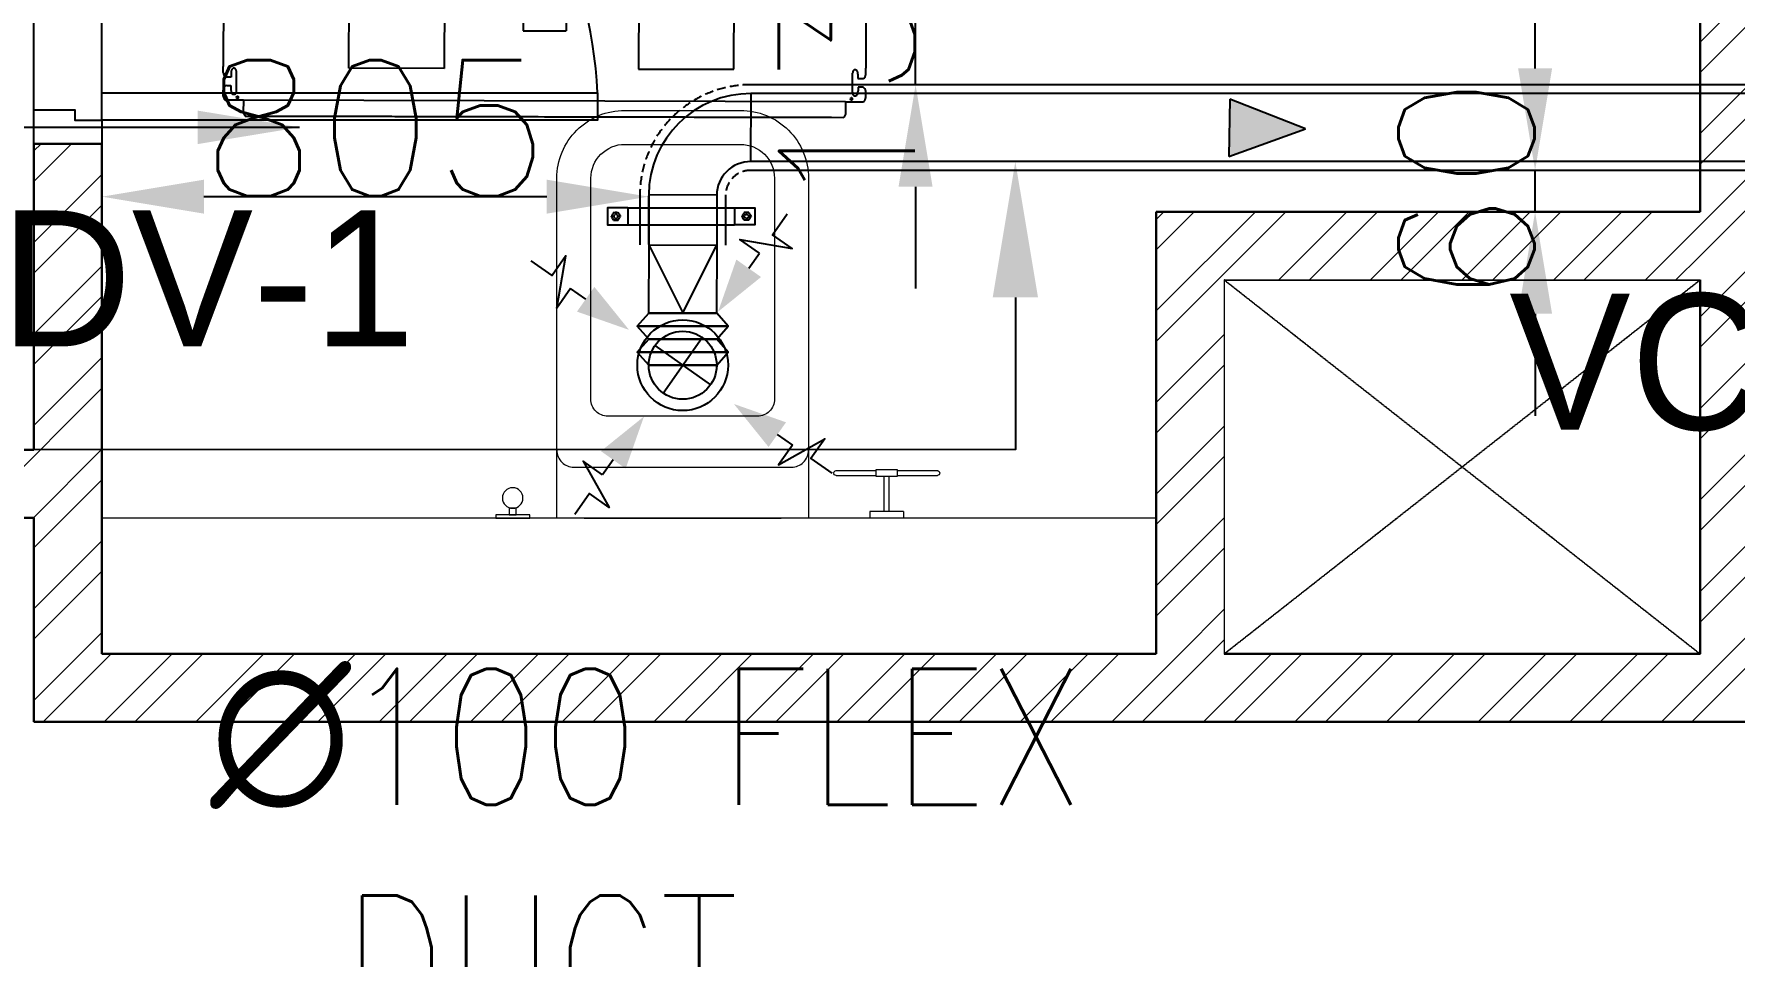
# Model space of a CAD drawing. Header units: millimetres. Extents: x -9226 to 166212, y -13 to 97274.
# Drawn here: x 32500 to 35000, y 49635 to 50992 of the extents above; entities that cross this region are included whole.
import ezdxf

# ---------------------------------------------------------------- set-up
doc = ezdxf.new("R2010")
doc.units = ezdxf.units.MM
for name, pattern in [('01-AT-PLA Floor Plans$0$DASHED', [19.05, 12.7, -6.35]), ('23491-XR-AR-2ND FLOOR PLAN$0$23491-XR-AR-2ND FLOOR PLAN$0$HIDDEN', [9.525, 6.35, -3.175]), ('23491-XR-AR-2ND FLOOR PLAN$0$HIDDEN', [9.525, 6.35, -3.175]), ('HIDDEN', [9.525, 6.35, -3.175])]:
    doc.linetypes.add(name, pattern=pattern)
doc.layers.get('0').update_dxf_attribs({"color": 8})
doc.layers.get('Defpoints').update_dxf_attribs({"color": 8})
for name, color, linetype in [('-EAD', 30, 'Continuous'), ('-TEXT', 7, 'Continuous'), ('0.WALL OPENING', 2, 'Continuous'), ('1.INS', 8, 'Continuous'), ('1.STR', 8, 'Continuous'), ('1.support 2', 7, 'Continuous'), ('cloud', 15, 'Continuous'), ('EAD', 30, 'Continuous'), ('ETA-AC-SUPPORT', 25, 'Continuous'), ('INCHULATION', 253, 'Continuous'), ('IZ-EAD', 200, 'Continuous'), ('M-HVAC-FCU-02', 20, 'Continuous'), ('M-HVAC-FCU-05', 20, 'Continuous'), ('UNIT', 20, 'Continuous'), ('VCD SHE', 7, 'Continuous')]:
    doc.layers.add(name, color=color, linetype=linetype)
for name, color, linetype, lineweight in [('1.TAGGING', 7, 'Continuous', 5), ('1.XREF', 8, 'Continuous', 9), ('23491-XR-AR-2ND FLOOR PLAN$0$23491-XR-AR-2ND FLOOR PLAN$0$23491-XR-AR-TYP-FLOOR$0$A-FIXT-TOIT-PLAN', 8, 'Continuous', 5), ('23491-XR-AR-2ND FLOOR PLAN$0$23491-XR-AR-2ND FLOOR PLAN$0$23491-XR-AR-TYP-FLOOR$0$A-WALL-PATT', 8, 'Continuous', 5), ('23491-XR-AR-2ND FLOOR PLAN$0$23491-XR-AR-2ND FLOOR PLAN$0$23491-XR-AR-TYP-FLOOR$0$Zone-6_30May22$0$TYP$0$2B+G+19+R Typical Floor$0$A-DOOR', 8, 'Continuous', 25), ('23491-XR-AR-2ND FLOOR PLAN$0$23491-XR-AR-2ND FLOOR PLAN$0$A-FLOR-OVHD', 8, '23491-XR-AR-2ND FLOOR PLAN$0$23491-XR-AR-2ND FLOOR PLAN$0$HIDDEN', 15), ('23491-XR-AR-2ND FLOOR PLAN$0$23491-XR-AR-2ND FLOOR PLAN$0$A-WALL', 8, 'Continuous', 30), ('23491-XR-AR-2ND FLOOR PLAN$0$23491-XR-AR-2ND FLOOR PLAN$0$A-WALL-CAVI', 8, 'Continuous', 15), ('23491-XR-AR-2ND FLOOR PLAN$0$A-FLOR-OVHD', 8, '23491-XR-AR-2ND FLOOR PLAN$0$HIDDEN', 15), ('23491-XR-AR-2ND FLOOR PLAN$0$A-WALL', 8, 'Continuous', 30), ('23491-XR-AR-2ND FLOOR PLAN$0$A-WALL-CAVI', 8, 'Continuous', 15), ('A-ANNO-DIMS', 8, 'Continuous', 9), ('MH DIM', 15, 'Continuous', 0)]:
    doc.layers.add(name, color=color, linetype=linetype, lineweight=lineweight)
doc.styles.add('JSE', font='romans.shx', dxfattribs={"width": 0.85})
doc.styles.add('ROMANS', font='isocp.shx', dxfattribs={"width": 0.8})
doc.styles.add('SDC-TEXT-ARB', font='sdc-arb.shx', dxfattribs={"height": 0.5})
doc.styles.get("Standard").update_dxf_attribs({"font": 'romans.shx', "height": 200})
doc.dimstyles.new('ISO-25', dxfattribs={"dimtxt": 200, "dimasz": 150, "dimexe": 1.25, "dimexo": 0.625, "dimgap": 1, "dimtad": 1, "dimtoh": 1, "dimdec": 0, "dimrnd": 5, "dimtxsty": 'Standard', "dimcen": 2.5, "dimclrd": 256, "dimclre": 256, "dimclrt": 7, "dimadec": 0, "dimazin": 0, "dimtfac": 1, "dimtdec": 0, "dimtix": 1, "dimtmove": 2, "dimatfit": 3, "dimfxl": 1, "dimarcsym": 1})
doc.dimstyles.new('JSE-1.25', dxfattribs={"dimtxt": 200, "dimasz": 150, "dimexe": 0.18, "dimexo": 0.0625, "dimgap": 20, "dimtad": 1, "dimdec": 0, "dimrnd": 5, "dimzin": 0, "dimdsep": 46, "dimtxsty": 'ROMANS', "dimcen": 0.09, "dimclrd": 256, "dimclre": 256, "dimclrt": 7, "dimadec": 0, "dimazin": 0, "dimtfac": 1, "dimtdec": 0, "dimtofl": 0, "dimtmove": 0, "dimatfit": 3, "dimfxl": 1, "dimtolj": 1, "dimtzin": 0, "dimarcsym": 0})

# ---------------------------------------------------------------- blocks, each defined once
blk = doc.blocks.new('*U514')
at = {"layer": '23491-XR-AR-2ND FLOOR PLAN$0$23491-XR-AR-2ND FLOOR PLAN$0$23491-XR-AR-TYP-FLOOR$0$Zone-6_30May22$0$TYP$0$2B+G+19+R Typical Floor$0$A-DOOR', "color": 8}
for p, q in [((0.765, 0), (0.035, 0)), ((0.75, -0.1), (0.05, -0.1))]:
    blk.add_line(p, q, dxfattribs=at)
blk.add_lwpolyline([(0.725, 0), (0.725, 0.7289), (0.765, 0.7289), (0.765, 0)], close=True, dxfattribs=at)
for points in [[(0.035, 0), (0, 0), (0, -0.1), (0.05, -0.1), (0.05, -0.04), (0.035, -0.04), (0.035, 0)], [(0.765, 0), (0.8, 0), (0.8, -0.1), (0.75, -0.1), (0.75, -0.04), (0.765, -0.04), (0.765, 0)]]:
    blk.add_lwpolyline(points, dxfattribs=at)
blk.add_arc((0.765, 0), 0.73, 93.1411, 180, dxfattribs=at)
blk = doc.blocks.new('*U153')
at = {"color": 8, "ltscale": 0.05}
blk.add_line((200, -145), (200, 145), dxfattribs=at)
at = {"color": 8}
for points in [[(0.6, -854), (200.6, -854), (200.7, 696.4), (0.7, 696.4)], [(271, 284), (262, 284), (262, 316), (271, 316), (271, 284)], [(200, -225), (205, -225), (205, -275), (200, -275)], [(205, -245), (214.6, -245), (214.6, -255), (205, -255)]]:
    blk.add_lwpolyline(points, close=True, dxfattribs=at)
for points in [[(263, 316), (263, 374.5)], [(270, 316), (270, 374.5)], [(210, 324.9), (200, 324.9)], [(200, 324.9), (200, 275.1)], [(210, 324.9), (210, 275.1)], [(210, 303.5), (262, 303.5)], [(210, 275.1), (200, 275.1)], [(210, 296.5), (262, 296.5)], [(263, 225.5), (263, 284)], [(270, 225.5), (270, 284)]]:
    blk.add_lwpolyline(points, dxfattribs=at)
blk.add_lwpolyline([(800, -85), (800, 85, 0.414214), (700, 185), (200, 185), (200, -185), (700, -185, 0.414214)], format="xyb", close=True, dxfattribs=at)
blk.add_lwpolyline([(300, -185, -0.414214), (275, -160), (275, 160, -0.414214), (300, 185)], format="xyb", dxfattribs=at)
at = {"color": 8, "ltscale": 0.2}
blk.add_lwpolyline([(750, -85), (750, 85, 0.414214), (700, 135), (375, 135, 0.414214), (350, 110), (350, -110, 0.414214), (375, -135), (700, -135, 0.414214)], format="xyb", close=True, dxfattribs=at)
blk.add_circle((425, 0), 50, dxfattribs=at)
at = {"color": 8}
blk.add_circle((229.7, -250), 15.1, dxfattribs=at)
for centre, start, end in [((266.5, 374.5), 0, 180), ((266.5, 225.5), 180, 0)]:
    blk.add_arc(centre, 3.5, start, end, dxfattribs=at)
blk = doc.blocks.new('23491-XR-AR-2ND FLOOR PLAN')
at = {"layer": '23491-XR-AR-2ND FLOOR PLAN$0$23491-XR-AR-2ND FLOOR PLAN$0$23491-XR-AR-TYP-FLOOR$0$A-WALL-PATT'}
h = blk.add_hatch(dxfattribs=at)
h.set_pattern_fill('ANSI32', color=8, scale=10)
h.paths.add_polyline_path([(32499.9, 50280), (32499.9, 49980), (35050, 49980), (35050, 52030), (34950, 51930), (34950, 50080), (32599.9, 50080), (32599.9, 50830), (32499.9, 50830), (32499.9, 50380), (31500, 50380), (31500, 50280), (31950, 50280), (31950, 50080), (31500, 50080), (31500, 49980), (32050, 49980), (32050, 50280)])
h = blk.add_hatch(dxfattribs=at)
h.set_pattern_fill('ANSI32', color=8, scale=10)
h.paths.add_polyline_path([(34950, 50630), (34950, 50730), (34150.3, 50730), (34150.3, 50080), (34250.3, 50080), (34250.3, 50630)])
at = {"layer": '23491-XR-AR-2ND FLOOR PLAN$0$23491-XR-AR-2ND FLOOR PLAN$0$A-FLOR-OVHD', "color": 8, "ltscale": 0.1}
for p, q in [((34250.3, 50080), (34950, 50630)), ((34950, 50080), (34250.3, 50630))]:
    blk.add_line(p, q, dxfattribs=at)
at = {"layer": '23491-XR-AR-2ND FLOOR PLAN$0$23491-XR-AR-2ND FLOOR PLAN$0$A-WALL', "color": 8}
for p, q in [((34950, 50880), (34950, 51930)), ((34950, 50730), (34950, 50880)), ((32499.9, 50380), (32499.9, 50830)), ((32499.9, 50830), (32599.9, 50830)), ((32599.9, 50830), (32599.9, 50080)), ((34150.3, 50730), (34950, 50730)), ((34150.3, 50730), (34150.3, 50080)), ((34950, 50080), (34950, 50630)), ((32499.9, 50280), (32050, 50280)), ((32499.9, 49980), (32499.9, 50280)), ((32599.9, 50080), (34150.3, 50080)), ((34250.3, 50080), (34950, 50080)), ((35050, 49980), (32499.9, 49980))]:
    blk.add_line(p, q, dxfattribs=at)
at = {"layer": '23491-XR-AR-2ND FLOOR PLAN$0$23491-XR-AR-2ND FLOOR PLAN$0$A-WALL-CAVI', "color": 8}
for q in [(34950, 50630), (34250.3, 50080)]:
    blk.add_line((34250.3, 50630), q, dxfattribs=at)
at = {"layer": '23491-XR-AR-2ND FLOOR PLAN$0$A-WALL', "color": 8}
blk.add_line((29500, 50380), (32499.9, 50380), dxfattribs=at)
at = {"layer": '23491-XR-AR-2ND FLOOR PLAN$0$23491-XR-AR-2ND FLOOR PLAN$0$23491-XR-AR-TYP-FLOOR$0$A-FIXT-TOIT-PLAN', "color": 8, "xscale": -1, "rotation": 269.9987432128783}
blk.add_blockref('*U153', (33453.9, 50079.3), dxfattribs=at)
at = {"layer": '23491-XR-AR-2ND FLOOR PLAN$0$23491-XR-AR-2ND FLOOR PLAN$0$23491-XR-AR-TYP-FLOOR$0$Zone-6_30May22$0$TYP$0$2B+G+19+R Typical Floor$0$A-DOOR', "color": 8, "xscale": 1000, "yscale": 1000, "zscale": 1000, "rotation": 270}
blk.add_blockref('*U514', (32599.9, 51630, 0), dxfattribs=at)
blk = doc.blocks.new('XREF')
at = {"layer": 'A-ANNO-DIMS', "color": 8}
blk.add_blockref('23491-XR-AR-2ND FLOOR PLAN', (0, 0), dxfattribs=at)
blk = doc.blocks.new('I LOVE UA$C815f66f9')
at = {"layer": '23491-XR-AR-2ND FLOOR PLAN$0$A-FLOR-OVHD', "ltscale": 0.1}
for p, q in [((34250.3, 50080), (34950, 50630)), ((34950, 50080), (34250.3, 50630))]:
    blk.add_line(p, q, dxfattribs=at)
at = {"layer": '23491-XR-AR-2ND FLOOR PLAN$0$A-WALL-CAVI'}
for p, q in [((34250.3, 50630), (34950, 50630)), ((34250.3, 50630), (34250.3, 50080)), ((34950, 50630), (34950, 50080)), ((34950, 50080), (34250.3, 50080))]:
    blk.add_line(p, q, dxfattribs=at)
blk = doc.blocks.new('I LOVE USTR')
at = {"layer": 'MH DIM', "color": 7}
blk.add_blockref('I LOVE UA$C815f66f9', (0, 0), dxfattribs=at)
blk = doc.blocks.new('A$C32d94600')
at = {"layer": 'cloud', "color": 15}
blk.add_blockref('I LOVE USTR', (-5100, -86375.9, 0), dxfattribs=at)
blk = doc.blocks.new('IZ-DV 150')
at = {"layer": 'IZ-EAD'}
for p, q in [((0, 75), (0, -75)), ((-75, 0), (75, 0))]:
    blk.add_line(p, q, dxfattribs=at)
for points in [[(-4.5, 299.5), (-57.4, 299.5), (48.4, 349.7), (-4.5, 349.7), (-4.5, 406.3)], [(-4.5, 258.8), (-4.5, 299.5)], [(-299.5, 4.5), (-299.5, 57.4), (-349.7, -48.4), (-349.7, 4.5), (-406.3, 4.5)], [(299.5, 4.5), (299.5, 57.4), (349.7, -48.4), (349.7, 4.5), (406.3, 4.5)], [(-258.8, 4.5), (-299.5, 4.5)], [(258.8, 4.5), (299.5, 4.5)], [(-4.5, -258.8), (-4.5, -299.5)], [(-4.5, -299.5), (-57.4, -299.5), (48.4, -349.7), (-4.5, -349.7), (-4.5, -406.3)]]:
    blk.add_lwpolyline(points, dxfattribs=at)
for radius in [100, 75]:
    blk.add_circle((0, 0), radius, dxfattribs=at)
for points in [[(28.8, 258.8), (-4.5, 141.6), (-37.9, 258.8)], [(-258.8, -28.8), (-141.6, 4.5), (-258.8, 37.9)], [(258.8, -28.8), (141.6, 4.5), (258.8, 37.9)], [(28.8, -258.8), (-4.5, -141.6), (-37.9, -258.8)]]:
    blk.add_solid(points, dxfattribs=at)
blk = doc.blocks.new('HVAC-VOL-SPD-S01-M-01-0400 R-01$0$HVAC-VOL-SPD-S01-M-01-0400 R-01$0$A$C2F9C6816')
blk.add_hatch(color=256).paths.add_polyline_path([(-198.8, -78.6), (-398.8, -153.6), (-198.8, -228.6)])
for p, q in [((-198.8, -78.6), (-398.8, -153.6)), ((-198.8, -228.6), (-198.8, -78.6)), ((-398.8, -153.6), (-198.8, -228.6))]:
    blk.add_line(p, q)
blk = doc.blocks.new('t')
at = {"layer": 'ETA-AC-SUPPORT', "color": 7, "linetype": 'HIDDEN', "ltscale": 0.3, "extrusion": (2.40653e-07, 5.25136e-08, 1)}
for p, q in [((4429.3, -9484.4, 0), (4379.3, -9484.4, 0)), ((4392.9, -9513, 0), (4404.3, -9506.4, 0)), ((4392.9, -9526.2, 0), (4392.9, -9513, 0)), ((4392.9, -9526.2, 0), (4404.3, -9532.9, 0)), ((4415.8, -9513, 0), (4404.3, -9506.4, 0)), ((4415.8, -9526.2, 0), (4404.3, -9532.9, 0)), ((4415.8, -9526.2, 0), (4415.8, -9513, 0))]:
    blk.add_line(p, q, dxfattribs=at)
at = {"layer": 'ETA-AC-SUPPORT', "color": 7, "linetype": 'Continuous', "ltscale": 0.3, "extrusion": (2.40653e-07, 5.25136e-08, 1), "elevation": 0}
blk.add_lwpolyline([(4429.3, -9484.4), (4429.3, -9543.9), (4379.3, -9543.9), (4379.3, -9484.4)], dxfattribs=at)
at = {"layer": 'ETA-AC-SUPPORT', "color": 7, "linetype": 'HIDDEN', "ltscale": 0.3, "extrusion": (2.40653e-07, 5.25136e-08, 1)}
for radius in [11.5, 6]:
    blk.add_circle((4404.3, -9519.6, 0), radius, dxfattribs=at)
blk = doc.blocks.new('*U554')
at = {"layer": 'ETA-AC-SUPPORT', "color": 7, "linetype": 'Continuous', "ltscale": 0.3, "extrusion": (2.40653e-07, 5.25136e-08, 1)}
for p, q in [((4404.3, -9357.5, 0), (4404.3, -9514.1, 0)), ((4429.3, -9357.5, 0), (4429.3, -9514.1, 0))]:
    blk.add_line(p, q, dxfattribs=at)
at = {"color": 7, "linetype": 'Continuous', "xscale": -0.5, "yscale": 0.5, "zscale": 0.5, "rotation": 180}
blk.add_blockref('t', (2214.7, -14099.7, 0), dxfattribs=at)
at = {"color": 7, "linetype": 'Continuous', "xscale": 0.5, "yscale": 0.5, "zscale": 0.5}
blk.add_blockref('t', (2214.7, -4771.9, 0), dxfattribs=at)
blk = doc.blocks.new('*D377')
at = {"layer": 'Defpoints', "color": 0, "transparency": 16777216}
for p in [(34707.5, 50791, 0.1), (34707.5, 50791), (34707.5, 50730)]:
    blk.add_point(p, dxfattribs=at)
at = {"layer": 'VCD SHE', "lineweight": -2, "transparency": 16777216}
for p, q in [((34707.5, 50941), (34707.5, 51091)), ((34707.5, 50730), (34707.5, 50791)), ((34708.2, 50791), (34708.8, 50791)), ((34708.2, 50730), (34708.8, 50730)), ((34707.5, 50580), (34707.5, 50430))]:
    blk.add_line(p, q, dxfattribs=at)
at = {"layer": 'VCD SHE', "transparency": 16777216}
for points in [[(34682.5, 50941), (34732.5, 50941), (34707.5, 50791)], [(34682.5, 50580), (34732.5, 50580), (34707.5, 50730)]]:
    blk.add_solid(points, dxfattribs=at)
at = {"layer": 'VCD SHE', "color": 7, "transparency": 16777216, "insert": (34606.5, 50760.5), "char_height": 200, "attachment_point": 5, "rotation": 90}
blk.add_mtext('60', dxfattribs=at)
blk = doc.blocks.new('*D378')
at = {"layer": 'Defpoints', "color": 0, "transparency": 16777216}
for p in [(33796.4, 51047.8), (34295.3, 51047.8, 0), (34295.3, 50917, 0.1)]:
    blk.add_point(p, dxfattribs=at)
at = {"layer": 'VCD SHE', "lineweight": -2, "transparency": 16777216}
for p, q in [((33796.4, 51197.8), (33796.4, 51347.8)), ((34294.6, 51047.8), (33795.1, 51047.8)), ((33796.4, 50917), (33796.4, 51047.8)), ((34294.6, 50917), (33795.1, 50917)), ((33796.4, 50767), (33796.4, 50617))]:
    blk.add_line(p, q, dxfattribs=at)
at = {"layer": 'VCD SHE', "transparency": 16777216}
for points in [[(33771.4, 51197.8), (33821.4, 51197.8), (33796.4, 51047.8)], [(33771.4, 50767), (33821.4, 50767), (33796.4, 50917)]]:
    blk.add_solid(points, dxfattribs=at)
at = {"layer": 'VCD SHE', "color": 7, "transparency": 16777216, "insert": (33695.4, 50982.4), "char_height": 200, "attachment_point": 5, "rotation": 90}
blk.add_mtext('130', dxfattribs=at)
blk = doc.blocks.new('*D380')
at = {"layer": 'Defpoints', "color": 0, "transparency": 16777216}
for p in [(32599.9, 50752.3), (32599.9, 50681.5), (33403.9, 50681.5, 0.1)]:
    blk.add_point(p, dxfattribs=at)
at = {"layer": 'VCD SHE', "lineweight": -2, "transparency": 16777216}
for p, q in [((32599.9, 50682.1), (32599.9, 50753.5)), ((33253.9, 50752.3), (32749.9, 50752.3)), ((33403.9, 50682.1), (33403.9, 50753.5))]:
    blk.add_line(p, q, dxfattribs=at)
at = {"layer": 'VCD SHE', "transparency": 16777216}
for points in [[(32749.9, 50777.3), (32749.9, 50727.3), (32599.9, 50752.3)], [(33253.9, 50777.3), (33253.9, 50727.3), (33403.9, 50752.3)]]:
    blk.add_solid(points, dxfattribs=at)
at = {"layer": 'VCD SHE', "color": 7, "transparency": 16777216, "insert": (33001.9, 50853.3), "char_height": 200, "attachment_point": 5}
blk.add_mtext('805', dxfattribs=at)
blk = doc.blocks.new('FCU-03')
at = {"layer": 'M-HVAC-FCU-02', "color": 30}
for p, q in [((402.3, -23.8), (402.3, -43.8)), ((-402.3, -43.8), (-412.3, -53.8)), ((-402.3, -23.8), (-402.3, -43.8)), ((402.3, -43.8), (-402.3, -43.8)), ((402.3, -43.8), (412.3, -53.8)), ((-402.3, -63.8), (-412.3, -53.8)), ((-402.3, -63.8), (-412.3, -73.8)), ((402.3, -63.8), (-402.3, -63.8)), ((402.3, -63.8), (412.3, -53.8)), ((402.3, -63.8), (412.3, -73.8)), ((-402.3, -83.8), (-412.3, -73.8)), ((402.3, -83.8), (-402.3, -83.8)), ((402.3, -83.8), (412.3, -73.8))]:
    blk.add_line(p, q, dxfattribs=at)
at = {"layer": 'M-HVAC-FCU-05', "color": 30}
for p, q in [((-422, 586.7), (-419.6, 592.1)), ((-422, 567.1), (-422, 586.7)), ((419.1, 592.3), (-419.6, 592.1)), ((-402.5, 592.1), (419.1, 592.3)), ((421.5, 586.9), (419.1, 592.3)), ((421.5, 567.3), (421.5, 586.9)), ((-450.2, 561.3), (-450.2, 551.6)), ((-422, 567.6), (-445.8, 567.6)), ((-439.4, 544.6), (-439.4, 550.6)), ((-431.6, 552.7), (-431.6, 523.1)), ((-422, 567.6), (421.5, 567.8)), ((421.5, 567.8), (445.3, 567.8)), ((431.1, 552.9), (431.2, 523.4)), ((438.9, 544.9), (438.9, 550.8)), ((449.7, 561.5), (449.7, 551.9)), ((-450.2, 524.3), (-450.2, 514.9)), ((-439.2, 531.3), (-445.9, 531.3)), ((-445.1, 544.6), (-439.4, 544.6)), ((-439.2, 524.5), (-439.2, 531.3)), ((438.7, 531.6), (445.5, 531.6)), ((438.7, 524.8), (438.7, 531.6)), ((444.7, 544.9), (438.9, 544.9)), ((449.7, 524.6), (449.7, 515.1)), ((-450, 47.3), (-450.2, 514.9)), ((-132, 517.4), (-265.5, 517.3)), ((-265.5, 517.3), (-265.4, 329.5)), ((-131.9, 329.6), (-132, 517.4)), ((140.3, 517.5), (273.7, 517.5)), ((140.3, 329.6), (140.3, 517.5)), ((273.7, 517.5), (273.8, 329.7)), ((450, 47.6), (449.7, 515.1)), ((29.7, 458.4), (-30.5, 458.4)), ((-30.4, 388.7), (-30.5, 458.4)), ((29.8, 388.7), (29.7, 458.4)), ((-132, 429.5), (-30.5, 429.5)), ((140.3, 429.5), (29.8, 429.5)), ((-132, 417.5), (-30.4, 417.6)), ((-31.8, 417.6), (-31.8, 329.6)), ((-30.4, 417.6), (-31.8, 417.6)), ((-30.4, 329.6), (-30.4, 417.6)), ((29.8, 329.6), (29.8, 417.6)), ((29.8, 417.6), (31.1, 417.6)), ((140.3, 417.6), (29.8, 417.6)), ((31.1, 417.6), (31.1, 329.6)), ((-30.4, 388.7), (29.8, 388.7)), ((418.7, 329.7), (-419, 329.5)), ((-418.9, 287.8), (-419, 329.5)), ((-417.9, 327.9), (417.6, 328.2)), ((-417.9, 327.9), (-417.9, 287.8)), ((-265.4, 329.5), (-131.9, 329.6)), ((-31.8, 329.6), (-30.4, 329.6)), ((31.1, 329.6), (29.8, 329.6)), ((273.8, 329.7), (140.3, 329.6)), ((417.6, 328.2), (417.6, 288.1)), ((418.7, 288.1), (418.7, 329.7)), ((-450.1, 287.8), (449.9, 288.1)), ((-531, 268.5), (-450.1, 268.6)), ((-530.9, -0.2), (-531, 268.5)), ((-480.8, 157), (-480.8, 182.5)), ((-480.8, 182.5), (-450, 182.5)), ((-450, 157), (-480.8, 157)), ((-480.8, 111.4), (-450, 111.4)), ((-480.8, 86), (-480.8, 111.4)), ((-450, 86), (-480.8, 86)), ((-450, 47.3), (-450, 56.9)), ((-431.4, 18.8), (-431.4, 48.4)), ((431.4, 19), (431.4, 48.6)), ((450, 47.6), (450, 57.2)), ((-445.7, 27), (-439, 27)), ((-439.2, 40.3), (-445, 40.3)), ((-439.2, 46.3), (-439.2, 40.3)), ((-439, 27), (-439, 20.2)), ((439, 27.3), (439, 20.4)), ((445.7, 27.3), (439, 27.3)), ((439.2, 46.5), (439.2, 40.6)), ((439.2, 40.6), (445, 40.6)), ((-450, 6.3), (-450, 20)), ((-420.5, -0.1), (420.5, 0.1)), ((402.3, 0.1), (402.3, -23.7)), ((420.2, 0.1), (444.7, 0.1)), ((450, 6.6), (450, 20.3)), ((-435, -0.1), (-530.9, -0.2)), ((-420.2, -0.1), (-444.7, -0.1)), ((-402.3, -0.1), (-402.3, -23.9)), ((402.3, -23.7), (-402.3, -23.9)), ((402.3, -23.7), (-402.3, -23.9))]:
    blk.add_line(p, q, dxfattribs=at)
at = {"layer": 'M-HVAC-FCU-05', "color": 30, "lineweight": 18}
for p, q in [((-300.6, 316.9), (307.7, 317.1)), ((-300.6, 233.5), (-300.6, 316.9)), ((307.7, 317.1), (307.7, 233.7)), ((307.7, 233.7), (-300.6, 233.5))]:
    blk.add_line(p, q, dxfattribs=at)
at = {"layer": 'M-HVAC-FCU-05', "color": 30}
for points in [[(-445.8, 567.6, 0.14745), (-447.3, 567.2, 0.057538), (-447.9, 566.8, 0.043631), (-448.4, 566.2, 0.037373), (-448.9, 565.4, 0.018686), (-449.2, 564.8, 0.02183), (-449.5, 563.9, 0.03988), (-450.1, 561.5, 0.006038), (-450.2, 561.3)], [(-450.2, 551.6, 0.032566), (-450.1, 550.3, 0.04988), (-449.7, 548.7, 0.245422), (-445.4, 544.7, 0.018987), (-445.1, 544.6)], [(-435.5, 558.3, 0.03023), (-435.7, 558.3, 0.042163), (-436.2, 558.1, 0.109989), (-437.5, 557.3, 0.060394), (-438.2, 556.3, 0.042159), (-438.7, 555.4, 0.031845), (-439, 554.3, 0.028129), (-439.2, 553.1, 0.024443), (-439.4, 551.6, 0.013294), (-439.4, 550.6)], [(-431.6, 552.7, 0.018031), (-431.6, 553.2, 0.033701), (-431.7, 554.5, 0.041222), (-432, 555.7, 0.04728), (-432.4, 556.6, 0.066586), (-433, 557.4, 0.138842), (-434.5, 558.2, 0.036684), (-435, 558.3, 0.034492), (-435.5, 558.3)], [(431.1, 553, -0.018031), (431.1, 553.5, -0.033701), (431.3, 554.8, -0.041222), (431.6, 555.9, -0.04728), (432, 556.9, -0.066586), (432.6, 557.6, -0.138842), (434, 558.5, -0.036684), (434.5, 558.5, -0.034492), (435.1, 558.5)], [(435.1, 558.5, -0.03023), (435.3, 558.5, -0.042163), (435.7, 558.4, -0.109989), (437.1, 557.5, -0.060394), (437.8, 556.6, -0.042159), (438.3, 555.6, -0.031845), (438.6, 554.6, -0.028129), (438.8, 553.3, -0.024443), (438.9, 551.9, -0.013294), (438.9, 550.9)], [(449.7, 551.9, -0.032566), (449.6, 550.6, -0.04988), (449.2, 549, -0.245422), (444.9, 544.9, -0.018987), (444.7, 544.9)], [(445.3, 567.8, -0.14745), (446.8, 567.5, -0.057538), (447.4, 567, -0.043631), (447.9, 566.4, -0.037373), (448.4, 565.6, -0.018686), (448.7, 565, -0.02183), (449.1, 564.1, -0.03988), (449.7, 561.8, -0.006038), (449.7, 561.5)], [(-445.9, 531.3, 0.028262), (-446.1, 531.3, 0.052211), (-446.7, 531.2, 0.123145), (-448.2, 530.2, 0.055731), (-448.9, 529.4, 0.037382), (-449.3, 528.6, 0.033882), (-449.7, 527.6, 0.029807), (-450, 526.4, 0.025735), (-450.1, 525, 0.009134), (-450.2, 524.3)], [(-435.3, 517.5, -0.026495), (-435.5, 517.5, -0.048004), (-436.1, 517.7, -0.118717), (-437.6, 518.9, -0.058793), (-438.3, 519.9, -0.041358), (-438.7, 521, -0.031459), (-439, 522.1, -0.027983), (-439.1, 523.3, -0.020442), (-439.2, 524.5)], [(434.9, 517.8, 0.026495), (435.1, 517.8, 0.048004), (435.7, 518, 0.118717), (437.2, 519.2, 0.058793), (437.9, 520.2, 0.041358), (438.3, 521.2, 0.031459), (438.6, 522.3, 0.027983), (438.7, 523.6, 0.020442), (438.7, 524.8)], [(445.5, 531.6, -0.028262), (445.6, 531.6, -0.052211), (446.3, 531.5, -0.123145), (447.8, 530.5, -0.055731), (448.5, 529.7, -0.037382), (448.9, 528.9, -0.033882), (449.3, 527.9, -0.029807), (449.5, 526.7, -0.025735), (449.7, 525.2, -0.009134), (449.7, 524.6)], [(-431.6, 523.1, -0.01724), (-431.7, 522.4, -0.027058), (-432, 521.1, -0.037824), (-432.5, 519.8, -0.040466), (-432.9, 518.9, -0.050447), (-433.5, 518.3, -0.055402), (-434, 517.9, -0.140685), (-435.3, 517.5)], [(431.2, 523.4, 0.01724), (431.3, 522.7, 0.027058), (431.6, 521.3, 0.037824), (432.1, 520, 0.040466), (432.5, 519.2, 0.050447), (433.1, 518.5, 0.055402), (433.6, 518.1, 0.140685), (434.9, 517.8)], [(-435.4, 54, 0.03023), (-435.6, 53.9, 0.042163), (-436, 53.8, 0.109989), (-437.3, 52.9, 0.060394), (-438.1, 52, 0.042159), (-438.5, 51, 0.031845), (-438.9, 50, 0.028129), (-439.1, 48.8, 0.024443), (-439.2, 47.3, 0.013294), (-439.2, 46.3)], [(-431.4, 48.4, 0.018031), (-431.4, 48.9, 0.033701), (-431.6, 50.2, 0.041222), (-431.8, 51.4, 0.04728), (-432.3, 52.3, 0.066586), (-432.9, 53.1, 0.138842), (-434.3, 53.9, 0.036684), (-434.8, 53.9, 0.034492), (-435.4, 54)], [(431.4, 48.6, -0.018031), (431.4, 49.1, -0.033701), (431.5, 50.4, -0.041222), (431.8, 51.6, -0.04728), (432.2, 52.5, -0.066586), (432.8, 53.3, -0.138842), (434.3, 54.1, -0.036684), (434.8, 54.2, -0.034492), (435.3, 54.2)], [(435.3, 54.2, -0.03023), (435.5, 54.2, -0.042163), (436, 54.1, -0.109989), (437.3, 53.2, -0.060394), (438, 52.3, -0.042159), (438.5, 51.3, -0.031845), (438.8, 50.3, -0.028129), (439.1, 49, -0.024443), (439.2, 47.5, -0.013294), (439.2, 46.5)], [(-445, 40.3, -0.018958), (-445.2, 40.4, -0.034322), (-445.9, 40.6, -0.196303), (-449.3, 44, -0.051286), (-449.8, 45.5, -0.034229), (-450, 46.7, -0.012756), (-450, 47.3)], [(-450, 20, -0.023667), (-449.9, 21.5, -0.027559), (-449.6, 22.9, -0.031647), (-449.3, 23.9, -0.050593), (-448.7, 25.1, -0.087102), (-447.7, 26.3, -0.09091), (-446.5, 26.9, -0.051146), (-445.9, 27, -0.028286), (-445.7, 27)], [(445, 40.6, 0.018958), (445.2, 40.6, 0.034322), (445.9, 40.9, 0.196303), (449.3, 44.3, 0.051286), (449.8, 45.7, 0.034229), (449.9, 47, 0.012756), (450, 47.6)], [(450, 20.3, 0.023667), (449.9, 21.8, 0.027559), (449.6, 23.1, 0.031647), (449.3, 24.2, 0.050593), (448.7, 25.4, 0.087102), (447.7, 26.5, 0.09091), (446.5, 27.1, 0.051146), (445.9, 27.3, 0.028286), (445.7, 27.3)], [(-444.7, -0.1, -0.056961), (-445.7, -0.1, -0.127139), (-447.5, 0.8, -0.061243), (-448.4, 1.7, -0.044469), (-449, 2.7, -0.028142), (-449.4, 3.6, -0.053001), (-450, 6.1, -0.008073), (-450, 6.3)], [(-439, 20.2, 0.024663), (-439, 18.7, 0.02816), (-438.8, 17.5, 0.038602), (-438.4, 16.3, 0.064309), (-437.7, 14.9, 0.093157), (-436.6, 13.7, 0.077975), (-435.5, 13.3, 0.035164), (-435.2, 13.2)], [(-435.2, 13.2, 0.153575), (-433.7, 13.6, 0.053761), (-433.2, 14.1, 0.04127), (-432.8, 14.6, 0.041237), (-432.3, 15.5, 0.025049), (-432, 16.2, 0.04783), (-431.4, 18.5, 0.006337), (-431.4, 18.8)], [(435.1, 13.4, -0.153575), (433.7, 13.9, -0.053761), (433.2, 14.3, -0.04127), (432.8, 14.8, -0.041237), (432.3, 15.7, -0.025049), (432, 16.5, -0.04783), (431.4, 18.8, -0.006337), (431.4, 19)], [(439, 20.4, -0.024663), (438.9, 19, -0.02816), (438.8, 17.8, -0.038602), (438.4, 16.5, -0.064309), (437.7, 15.2, -0.093157), (436.6, 14, -0.077975), (435.5, 13.5, -0.035164), (435.1, 13.4)], [(444.7, 0.1, 0.056961), (445.7, 0.2, 0.127139), (447.5, 1.1, 0.061243), (448.3, 2, 0.044469), (449, 3, 0.028142), (449.4, 3.9, 0.053001), (450, 6.3, 0.008073), (450, 6.6)]]:
    blk.add_lwpolyline(points, format="xyb", dxfattribs=at)
for centre, start_param, end_param in [((-430.2, 563), 4.712389, 10.995574), ((429.8, 563.2), -1.570796, 4.712389), ((-430.1, 345.7), 4.712389, 10.995574), ((429.8, 345.9), -1.570796, 4.712389)]:
    blk.add_ellipse(centre, major_axis=(0, 1.98), ratio=0.61, start_param=start_param, end_param=end_param, dxfattribs=at)
at = {"layer": 'M-HVAC-FCU-05', "color": 30, "lineweight": 18}
blk.add_ellipse((-407.9, 357.6), major_axis=(0, 17.9), ratio=0.61, start_param=-1.570796, end_param=4.712389, dxfattribs=at)
blk = doc.blocks.new('A$C9f30d11e')
at = {"layer": 'UNIT', "linetype": 'ByBlock', "xscale": 1.05, "yscale": 0.945, "rotation": 179.9952536884985}
blk.add_blockref('FCU-03', (-150.8, 132.4), dxfattribs=at)
blk = doc.blocks.new('A$Cae2e412a')
at = {"layer": '0.WALL OPENING', "rotation": 359.8476440225439}
blk.add_blockref('A$C9f30d11e', (22236.7, 40760.8, 0), dxfattribs=at)

msp = doc.modelspace()

# ---------------------------------------------------------------- block references
at = {"layer": '1.STR'}
msp.add_blockref('A$C32d94600', (5100, 86375.3), dxfattribs=at)

# ---------------------------------------------------------------- next in the draw order: block references
at = {"layer": '1.XREF'}
msp.add_blockref('XREF', (0, 0), dxfattribs=at)

# ---------------------------------------------------------------- next in the draw order: linework, layer by layer
at = {"color": 30, "true_color": 0xf26722}
for points in [[(33503.9, 50498.4), (33503.9, 50504.4), (33403.9, 50504.5), (33387.2, 50523.6), (33520.6, 50523.6), (33503.9, 50542.7), (33403.9, 50542.8), (33387.2, 50561.9), (33520.6, 50561.9), (33503.9, 50581), (33403.9, 50581.1), (33403.9, 50587.1)], [(33403.9, 50498.5), (33403.9, 50504.5), (33503.9, 50504.4), (33520.6, 50523.6), (33387.2, 50523.6), (33403.9, 50542.8), (33503.9, 50542.7), (33520.6, 50561.9), (33387.2, 50561.9), (33403.9, 50581.1), (33503.9, 50581), (33503.9, 50587)]]:
    msp.add_lwpolyline(points, dxfattribs=at)
at = {"layer": '1.INS', "elevation": 0.1}
for points in [[(35616.1, 50917), (33554.2, 50917)], [(35541.1, 50791), (33554.2, 50791)], [(33390.9, 50754.8), (33390.9, 50681.5)], [(33516.9, 50754.3), (33516.9, 50680.9)]]:
    msp.add_lwpolyline(points, dxfattribs=at)
at = {"layer": '1.INS', "color": 7}
msp.add_lwpolyline([(33943.2, 50604), (33943.2, 50380.2), (30399.9, 50379.4)], dxfattribs=at)
msp.add_solid([(33909.8, 50604), (33943.1, 50804), (33976.5, 50604)], dxfattribs=at)
at = {"layer": 'EAD', "elevation": 0.1}
for points in [[(35616.1, 50904), (33554.2, 50904)], [(35541.1, 50804), (33554.2, 50804)], [(33403.9, 50754.8), (33403.9, 50681.5)], [(33503.9, 50754.3), (33503.9, 50680.9)], [(33403.9, 50681.5), (33403.4, 50581.5)], [(33403.9, 50681.5), (33503.9, 50680.9)], [(33403.9, 50681.5), (33453.9, 50581.2), (33503.9, 50680.9)], [(33503.9, 50680.9), (33503.4, 50580.9)], [(33403.9, 50581.5), (33503.9, 50580.9)]]:
    msp.add_lwpolyline(points, dxfattribs=at)
at = {"layer": 'EAD', "extrusion": (-3.51922e-05, 6.03052e-07, 1), "elevation": -1}
for points in [[(33554.2, 50804), (33554.8, 50904)], [(33503.9, 50754.3), (33403.9, 50754.8)]]:
    msp.add_lwpolyline(points, dxfattribs=at)
at = {"layer": 'EAD', "extrusion": (-3.51922e-05, 6.03052e-07, 1)}
for radius in [150, 50]:
    msp.add_arc((33553.9, 50754, -1), radius, 89.6728, 179.6728, dxfattribs=at)
at = {"layer": 'INCHULATION', "linetype": '01-AT-PLA Floor Plans$0$DASHED', "extrusion": (-3.51922e-05, 6.03052e-07, 1)}
for radius in [163, 37]:
    msp.add_arc((33553.9, 50754, -1), radius, 89.6728, 179.6728, dxfattribs=at)

# ---------------------------------------------------------------- next in the draw order: block references
at = {"layer": '-EAD', "extrusion": (3.46539e-05, -6.16134e-06, 1), "xscale": 0.5613210269334018, "yscale": 0.5613210269334018, "zscale": 0.5613210269334018, "rotation": 179.1074912662139}
msp.add_blockref('HVAC-VOL-SPD-S01-M-01-0400 R-01$0$HVAC-VOL-SPD-S01-M-01-0400 R-01$0$A$C2F9C6816', (32528.5, 51056.6, 46640458.9), dxfattribs=at)
at = {"color": 8, "extrusion": (-8.38789e-07, 4.88119e-06, 1), "xscale": 0.6666666666666669, "yscale": 0.6666666666666669, "zscale": 0.6666666666666669, "rotation": 54.75053498729744}
msp.add_blockref('IZ-DV 150', (33453.9, 50504.3, 0.2), dxfattribs=at)
at = {"layer": '1.support 2', "linetype": 'ByBlock', "extrusion": (-3.5195e-05, -4.02055e-07, 1), "xscale": 1.001591528757322, "yscale": 1.001591528757322, "zscale": 1.001591528757322, "rotation": 89.99999999918921}
msp.add_blockref('*U554', (24000.9, 46299.5, -1.2), dxfattribs=at)
at = {"layer": 'VCD SHE'}
msp.add_blockref('A$Cae2e412a', (11165.6, 10535.8, 0), dxfattribs=at)

# ---------------------------------------------------------------- next in the draw order: texts
at = {"layer": '-TEXT', "extrusion": (3.5195e-05, 4.02055e-07, 1), "insert": (32953.5, 50057.8, -8.7), "char_height": 200, "width": 2536.527, "attachment_point": 1, "text_direction": (1, 0, -3.5e-05), "style": 'JSE'}
msp.add_mtext('100 FLEX\\PDUCT', dxfattribs=at)
at = {"layer": 'VCD SHE', "style": 'SDC-TEXT-ARB'}
for s, p in [('DV-1', (32450.5, 50532, 0)), ('VCD-1', (34669.5, 50409.6)), ('∅', (32759, 49864.7))]:
    msp.add_text(s, height=200, dxfattribs=at).set_placement(p)

# ---------------------------------------------------------------- next in the draw order: dimensions: what is measured, and where the dimension line sits
at = {"layer": 'VCD SHE'}
for base, p1, p2, picture, middle in [((33796.4, 51047.8), (34295.3, 50917, 0.1), (34295.3, 51047.8, 0), '*D378', (33695.4, 50982.4)), ((34707.5, 50791), (34707.5, 50730), (34707.5, 50791, 0.1), '*D377', (34606.5, 50760.5))]:
    dim = msp.add_linear_dim(base=base, p1=p1, p2=p2, angle=90, dimstyle='ISO-25', dxfattribs=at)
    dim.commit()
    dim.dimension.update_dxf_attribs({"geometry": picture, "text_midpoint": middle})
dim = msp.add_linear_dim(base=(32599.9, 50752.3), p1=(33403.9, 50681.5, 0.1), p2=(32599.9, 50681.5), dimstyle='ISO-25', dxfattribs=at)
dim.commit()
dim.dimension.update_dxf_attribs({"geometry": '*D380', "text_midpoint": (33001.9, 50853.3)})

# ---------------------------------------------------------------- next in the draw order: leaders
at = {"layer": '1.TAGGING', "color": 6}
for points in [[(32890.4, 50854.3), (27250, 50854.3)], [(37279.8, 50494.5, 0), (37279.8, 48680, 0), (27250, 48680, 0)]]:
    msp.add_leader(points, dimstyle='JSE-1.25', override={"dimgap": 20, "dimtad": 0}, dxfattribs=at)

doc.saveas('drawing.dxf')
